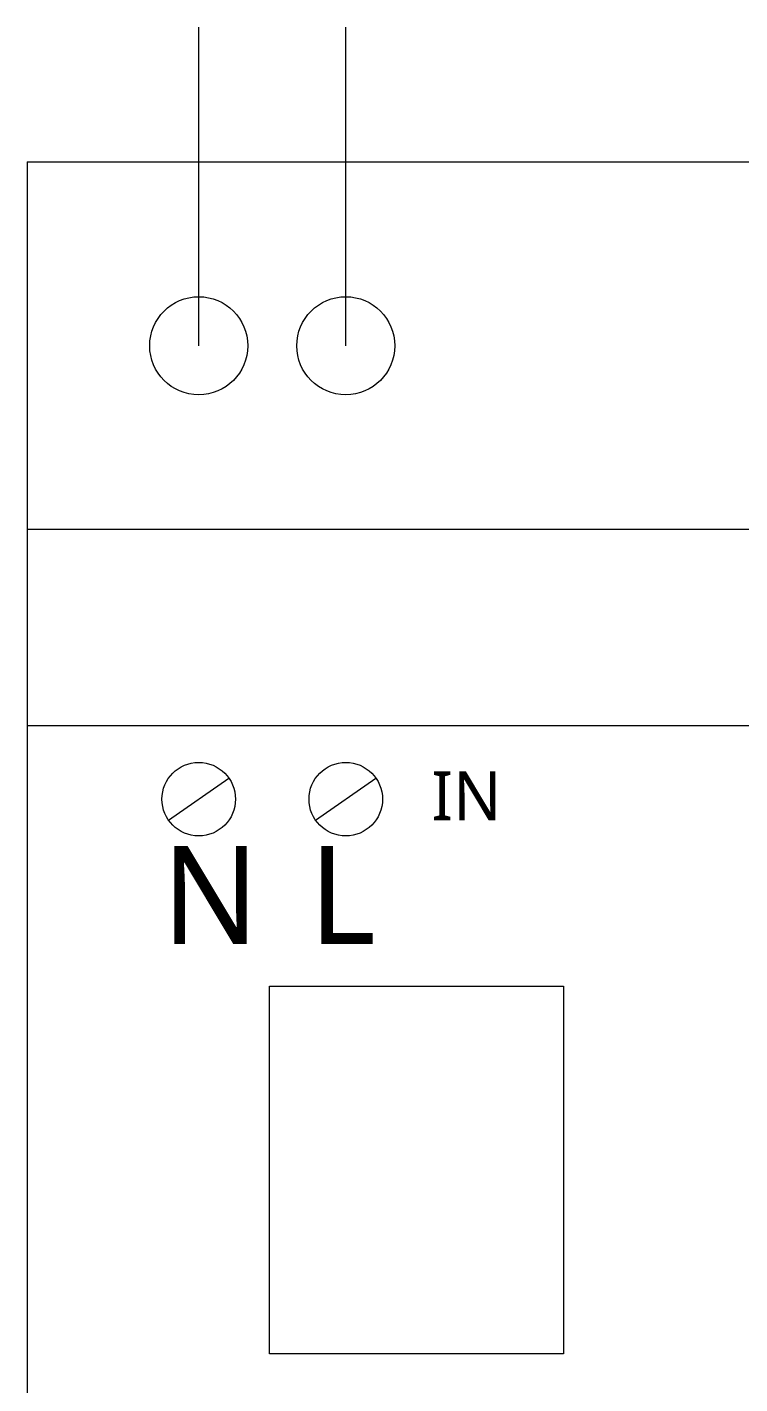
# Model space of a CAD drawing. Header units: millimetres. Extents: x 22 to 182, y -63 to 38.
# Drawn here: x 21.8 to 50.9, y -17.4 to 38 of the extents above; entities that cross this region are included whole.
import ezdxf

# ---------------------------------------------------------------- set-up
doc = ezdxf.new("R2010")
doc.units = ezdxf.units.MM
doc.header["$LTSCALE"] = 20
doc.layers.add('Ontwerplaag-1', color=7, linetype='Continuous')
doc.styles.add('@Malgun Gothic', font='malgun.ttf')

msp = doc.modelspace()

# ---------------------------------------------------------------- linework, layer by layer
at = {"layer": 'Ontwerplaag-1', "color": 7, "linetype": 'Continuous', "lineweight": 5, "transparency": 33554687}
for p, q in [((28.846, 25), (28.846, 38)), ((34.846, 25), (34.846, 38)), ((21.846, 32.5), (181.846, 32.5)), ((21.846, 32.5), (21.846, -57.5)), ((21.846, 32.5), (181.846, 32.5)), ((21.846, 32.5), (21.846, -57.5)), ((181.846, 17.5), (21.846, 17.5)), ((21.846, 17.5), (21.846, 9.5)), ((181.846, 17.5), (21.846, 17.5)), ((21.846, 17.5), (21.846, 9.5)), ((21.846, 9.5), (181.846, 9.5)), ((27.614, 5.645), (30.079, 7.355)), ((33.614, 5.645), (36.079, 7.355)), ((31.731, -8.636), (31.731, -1.136)), ((31.731, -1.136), (43.731, -1.136)), ((43.731, -1.136), (43.731, -16.136)), ((31.731, -16.136), (31.731, -8.636)), ((43.731, -16.136), (31.731, -16.136))]:
    msp.add_line(p, q, dxfattribs=at)
for centre, radius in [((28.846, 25), 2), ((34.846, 25), 2), ((28.846, 6.5), 1.5), ((34.846, 6.5), 1.5)]:
    msp.add_circle(centre, radius, dxfattribs=at)

# ---------------------------------------------------------------- texts
at = {"layer": 'Ontwerplaag-1', "color": 7, "transparency": 33554687, "attachment_point": 7, "style": '@Malgun Gothic'}
for s, insert, char_height, line_spacing_factor in [('IN', (38.338, 5.638), 2, 1.004011), ('N', (27.346, 0.593), 4, 0.502009), ('L', (33.346, 0.593), 4, 0.502009)]:
    msp.add_mtext(s, dxfattribs=dict(at, insert=insert, char_height=char_height, line_spacing_factor=line_spacing_factor))

doc.saveas('drawing.dxf')
